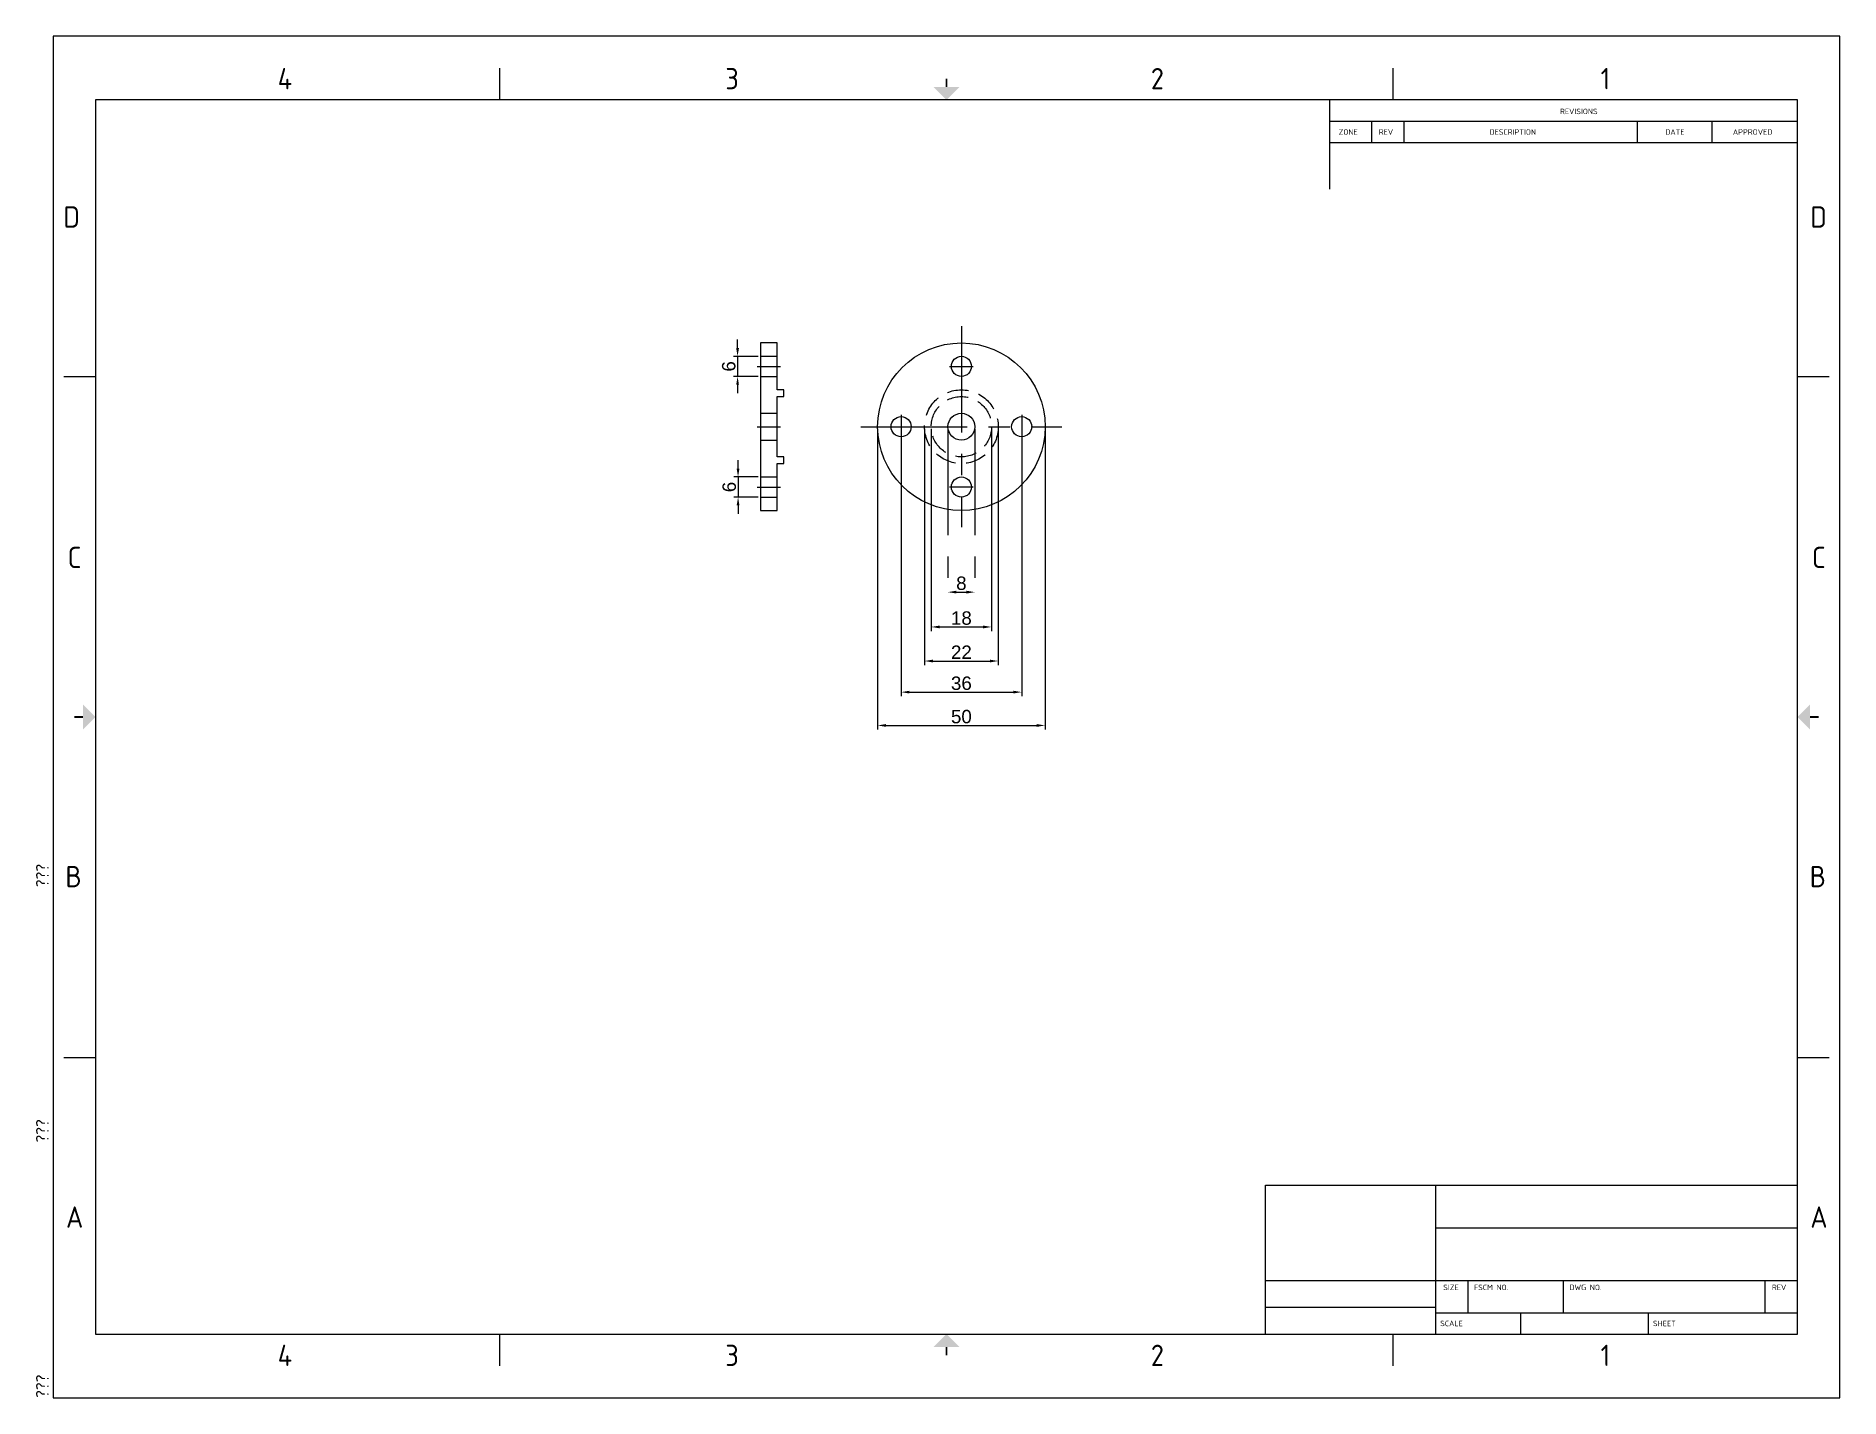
# Model space of a CAD drawing. Header units: millimetres. Extents: x -5 to 533, y 0 to 406.
import ezdxf
from ezdxf.enums import TextEntityAlignment as Align

# ---------------------------------------------------------------- set-up
doc = ezdxf.new("R2010")
doc.units = ezdxf.units.MM
doc.linetypes.add('CENTER', pattern=[50.8, 31.75, -6.35, 6.35, -6.35])
doc.linetypes.add('HIDDEN', pattern=[9.525, 6.35, -3.175])
for name, color, linetype in [('ATTRIBUTE', 7, 'Continuous'), ('FRAME', 7, 'Continuous'), ('TITLE BLOCK', 7, 'Continuous')]:
    doc.layers.add(name, color=color, linetype=linetype)
doc.styles.add('ISO', font='ISO.SHX')
doc.styles.get("Standard").update_dxf_attribs({"font": 'arial.ttf'})
doc.dimstyles.new('ISO-25', dxfattribs={"dimtxt": 2.5, "dimasz": 2.5, "dimexe": 1.25, "dimexo": 0.625, "dimtad": 1, "dimtxsty": 'Standard', "dimcen": 2.5, "dimadec": 0, "dimazin": 0, "dimtfac": 1, "dimtmove": 0, "dimatfit": 3, "dimfxl": 1, "dimarcsym": 0})

# ---------------------------------------------------------------- blocks, each defined once
blk = doc.blocks.new('*D6')
at = {"color": 0, "linetype": 'CENTER', "lineweight": -2}
for p, q in [((267.14, 289.21), (267.14, 239.21)), ((275.14, 289.21), (275.14, 239.21)), ((269.64, 240.46), (272.64, 240.46))]:
    blk.add_line(p, q, dxfattribs=at)
at = {"color": 0}
for points in [[(269.64, 240.88), (269.64, 240.05), (267.14, 240.46)], [(272.64, 240.05), (272.64, 240.88), (275.14, 240.46)]]:
    blk.add_solid(points, dxfattribs=at)
at = {"layer": 'Defpoints', "color": 0}
for p in [(267.14, 289.83), (275.14, 289.83), (275.14, 240.46)]:
    blk.add_point(p, dxfattribs=at)
at = {"color": 0, "insert": (271.14, 243.09), "char_height": 4, "attachment_point": 5}
blk.add_mtext('8', dxfattribs=at)
blk = doc.blocks.new('*D7')
at = {"color": 0, "linetype": 'Continuous', "lineweight": -2}
for p, q in [((262.14, 289.21), (262.14, 228.82)), ((280.14, 289.21), (280.14, 228.82)), ((264.64, 230.07), (277.64, 230.07))]:
    blk.add_line(p, q, dxfattribs=at)
at = {"color": 0}
for points in [[(264.64, 230.49), (264.64, 229.66), (262.14, 230.07)], [(277.64, 229.66), (277.64, 230.49), (280.14, 230.07)]]:
    blk.add_solid(points, dxfattribs=at)
at = {"layer": 'Defpoints', "color": 0}
for p in [(262.14, 289.83), (280.14, 289.83), (280.14, 230.07)]:
    blk.add_point(p, dxfattribs=at)
at = {"color": 0, "insert": (271.14, 232.7), "char_height": 4, "attachment_point": 5}
blk.add_mtext('18', dxfattribs=at)
blk = doc.blocks.new('*D8')
at = {"color": 0, "linetype": 'Continuous', "lineweight": -2}
for p, q in [((260.14, 289.21), (260.14, 218.66)), ((282.14, 289.21), (282.14, 218.66)), ((262.64, 219.91), (279.64, 219.91))]:
    blk.add_line(p, q, dxfattribs=at)
at = {"color": 0}
for points in [[(262.64, 220.32), (262.64, 219.49), (260.14, 219.91)], [(279.64, 219.49), (279.64, 220.32), (282.14, 219.91)]]:
    blk.add_solid(points, dxfattribs=at)
at = {"layer": 'Defpoints', "color": 0}
for p in [(260.14, 289.83), (282.14, 289.83), (282.14, 219.91)]:
    blk.add_point(p, dxfattribs=at)
at = {"color": 0, "insert": (271.14, 222.53), "char_height": 4, "attachment_point": 5}
blk.add_mtext('22', dxfattribs=at)
blk = doc.blocks.new('*D9')
at = {"color": 0, "lineweight": -2}
for p, q in [((253.14, 289.21), (253.14, 209.37)), ((289.14, 289.21), (289.14, 209.37)), ((255.64, 210.62), (286.64, 210.62))]:
    blk.add_line(p, q, dxfattribs=at)
at = {"color": 0}
for points in [[(255.64, 211.04), (255.64, 210.21), (253.14, 210.62)], [(286.64, 210.21), (286.64, 211.04), (289.14, 210.62)]]:
    blk.add_solid(points, dxfattribs=at)
at = {"layer": 'Defpoints', "color": 0}
for p in [(253.14, 289.83), (289.14, 289.83), (289.14, 210.62)]:
    blk.add_point(p, dxfattribs=at)
at = {"color": 0, "insert": (271.14, 213.25), "char_height": 4, "attachment_point": 5}
blk.add_mtext('36', dxfattribs=at)
blk = doc.blocks.new('*D10')
at = {"color": 0, "lineweight": -2}
for p, q in [((246.14, 289.21), (246.14, 199.43)), ((296.14, 289.21), (296.14, 199.43)), ((248.64, 200.68), (293.64, 200.68))]:
    blk.add_line(p, q, dxfattribs=at)
at = {"color": 0}
for points in [[(248.64, 201.09), (248.64, 200.26), (246.14, 200.68)], [(293.64, 200.26), (293.64, 201.09), (296.14, 200.68)]]:
    blk.add_solid(points, dxfattribs=at)
at = {"layer": 'Defpoints', "color": 0}
for p in [(246.14, 289.83), (296.14, 289.83), (296.14, 200.68)]:
    blk.add_point(p, dxfattribs=at)
at = {"color": 0, "insert": (271.14, 203.3), "char_height": 4, "attachment_point": 5}
blk.add_mtext('50', dxfattribs=at)
blk = doc.blocks.new('*D11')
at = {"color": 0, "lineweight": -2}
for p, q in [((204.33, 313.33), (204.33, 315.83)), ((210.52, 310.83), (203.08, 310.83)), ((204.33, 310.83), (204.33, 304.83)), ((210.52, 304.83), (203.08, 304.83)), ((204.33, 302.33), (204.33, 299.83))]:
    blk.add_line(p, q, dxfattribs=at)
at = {"color": 0}
for points in [[(203.91, 313.33), (204.75, 313.33), (204.33, 310.83)], [(204.75, 302.33), (203.91, 302.33), (204.33, 304.83)]]:
    blk.add_solid(points, dxfattribs=at)
at = {"layer": 'Defpoints', "color": 0}
for p in [(211.14, 310.83), (204.33, 304.83), (211.14, 304.83)]:
    blk.add_point(p, dxfattribs=at)
at = {"color": 0, "insert": (201.71, 307.83), "char_height": 4, "attachment_point": 5, "rotation": 90}
blk.add_mtext('6', dxfattribs=at)
blk = doc.blocks.new('*D12')
at = {"color": 0, "lineweight": -2}
for p, q in [((210.52, 274.83), (203.23, 274.83)), ((204.48, 277.33), (204.48, 279.83)), ((204.48, 274.83), (204.48, 268.83)), ((210.52, 268.83), (203.23, 268.83)), ((204.48, 266.33), (204.48, 263.83))]:
    blk.add_line(p, q, dxfattribs=at)
at = {"color": 0}
for points in [[(204.06, 277.33), (204.89, 277.33), (204.48, 274.83)], [(204.89, 266.33), (204.06, 266.33), (204.48, 268.83)]]:
    blk.add_solid(points, dxfattribs=at)
at = {"layer": 'Defpoints', "color": 0}
for p in [(211.14, 274.83), (204.48, 268.83), (211.14, 268.83)]:
    blk.add_point(p, dxfattribs=at)
at = {"color": 0, "insert": (201.85, 271.83), "char_height": 4, "attachment_point": 5, "rotation": 90}
blk.add_mtext('6', dxfattribs=at)
blk = doc.blocks.new('TITLE BLOCK')
at = {"layer": 'TITLE BLOCK'}
for p, q in [((15, 15.25), (15, 14.2027)), ((15, 15), (20.5, 15)), ((15.5, 14.75), (15.5, 15)), ((15.88, 14.75), (15.88, 15)), ((18.62, 14.75), (18.62, 15)), ((19.5, 14.75), (19.5, 15)), ((15, 14.75), (20.5, 14.75)), ((14.25, 2.5), (20.5, 2.5)), ((14.25, 0.75), (14.25, 2.5)), ((16.25, 0.75), (16.25, 2.5)), ((16.25, 2), (20.5, 2)), ((14.25, 1.38), (20.5, 1.38)), ((16.63, 1), (16.63, 1.38)), ((17.75, 1), (17.75, 1.38)), ((20.12, 1), (20.12, 1.38)), ((14.25, 1.065), (16.25, 1.065)), ((16.25, 1), (20.5, 1)), ((17.25, 0.75), (17.25, 1)), ((18.75, 0.75), (18.75, 1))]:
    blk.add_line(p, q, dxfattribs=at)
at = {"layer": 'ATTRIBUTE', "color": 0, "style": 'ISO', "flags": 8}
for tag, p in [('FILENAME', (-0.05, 6)), ('REVDATE', (-0.05, 3)), ('USER', (-0.05, 0))]:
    blk.add_attdef(tag, p, '', height=0.15, rotation=90, dxfattribs=at)
at = {"layer": 'TITLE BLOCK', "style": 'ISO'}
for s, p in [('REVISIONS', (17.7102, 15.0825)), ('ZONE', (15.1087, 14.8403)), ('REV', (15.5801, 14.8403)), ('DESCRIPTION', (16.882, 14.8403)), ('DATE', (18.9477, 14.8403)), ('APPROVED', (19.7414, 14.8403)), ('SIZE', (16.3379, 1.2659)), ('FSCM NO.', (16.6989, 1.2659)), ('DWG NO.', (17.821, 1.2659)), ('REV', (20.2005, 1.2659)), ('SCALE', (16.3023, 0.8425)), ('SHEET', (18.8028, 0.8425))]:
    blk.add_text(s, height=0.065, dxfattribs=at).set_placement(p)
blk = doc.blocks.new('ANSI_C')
at = {"layer": 'FRAME'}
for p, q in [((21, 16), (0, 16)), ((0, 16), (0, 0)), ((21, 0), (21, 16)), ((5.25, 15.25), (5.25, 15.625)), ((15.75, 15.25), (15.75, 15.625)), ((20.5, 15.25), (0.5, 15.25)), ((0.5, 15.25), (0.5, 0.75)), ((20.5, 0.75), (20.5, 15.25)), ((0.125, 12), (0.5, 12)), ((20.5, 12), (20.875, 12)), ((0.125, 4), (0.5, 4)), ((20.5, 4), (20.875, 4)), ((0.5, 0.75), (20.5, 0.75)), ((5.25, 0.375), (5.25, 0.75)), ((15.75, 0.375), (15.75, 0.75)), ((0, 0), (21, 0))]:
    blk.add_line(p, q, dxfattribs=at)
at = {"layer": 'FRAME', "const_width": 0.02}
for points in [[(10.5, 15.5), (10.5, 15.4)], [(0.25, 8), (0.35, 8)], [(20.75, 8), (20.65, 8)], [(10.5, 0.5), (10.5, 0.6)]]:
    blk.add_lwpolyline(points, dxfattribs=at)
at = {"layer": 'FRAME'}
for points in [[(10.35, 15.4), (10.65, 15.4), (10.5, 15.25)], [(0.35, 7.85), (0.35, 8.15), (0.5, 8)], [(20.65, 7.85), (20.65, 8.15), (20.5, 8)], [(10.35, 0.6), (10.65, 0.6), (10.5, 0.75)]]:
    blk.add_solid(points, dxfattribs=at)
at = {"linetype": 'Continuous'}
ref = blk.add_blockref('TITLE BLOCK', (0, 0), dxfattribs=at)
ref.add_attrib('USER', '???', (-0.05, 0), dxfattribs={"layer": 'ATTRIBUTE', "color": 0, "height": 0.15, "rotation": 90, "style": 'ISO'})
ref.add_attrib('REVDATE', '???', (-0.05, 3), dxfattribs={"layer": 'ATTRIBUTE', "color": 0, "height": 0.15, "rotation": 90, "style": 'ISO'})
ref.add_attrib('FILENAME', '???', (-0.05, 6), dxfattribs={"layer": 'ATTRIBUTE', "color": 0, "height": 0.15, "rotation": 90, "style": 'ISO'})
at = {"layer": 'FRAME', "style": 'ISO'}
for s, p in [('4', (2.7246, 15.5)), ('3', (7.9798, 15.5)), ('2', (12.9785, 15.5)), ('1', (18.2441, 15.5)), ('D', (0.2182, 13.875)), ('D', (20.7495, 13.875)), ('C', (0.2518, 9.875)), ('C', (20.7518, 9.875)), ('B', (0.2406, 6.125)), ('B', (20.7406, 6.125)), ('A', (0.2534, 2.125)), ('A', (20.7534, 2.125)), ('4', (2.7246, 0.5)), ('3', (7.9798, 0.5)), ('2', (12.9785, 0.5)), ('1', (18.2441, 0.5))]:
    blk.add_text(s, height=0.25, dxfattribs=at).set_placement(p, align=Align.MIDDLE_CENTER)

msp = doc.modelspace()

# ---------------------------------------------------------------- linework, layer by layer
at = {"linetype": 'CENTER'}
for p, q in [((271.142, 319.835), (271.142, 259.835)), ((210.142, 307.835), (217.142, 307.835)), ((217.142, 307.835), (217.142, 307.835)), ((267.642, 307.835), (274.642, 307.835)), ((253.142, 293.335), (253.142, 286.335)), ((289.142, 293.335), (289.142, 286.335)), ((210.142, 289.835), (217.142, 289.835)), ((241.142, 289.835), (301.142, 289.835)), ((210.142, 271.835), (217.142, 271.835)), ((274.642, 271.835), (267.642, 271.835))]:
    msp.add_line(p, q, dxfattribs=at)
for p, q in [((211.142, 314.835), (211.142, 264.835)), ((216.142, 314.835), (211.142, 314.835)), ((216.142, 300.835), (216.142, 314.835)), ((211.142, 310.835), (216.142, 310.835)), ((211.142, 304.835), (216.142, 304.835)), ((218.142, 300.835), (216.142, 300.835)), ((216.142, 280.835), (216.142, 298.835)), ((216.142, 298.835), (218.142, 298.835)), ((218.142, 298.835), (218.142, 300.835)), ((211.142, 293.835), (216.142, 293.835)), ((216.142, 293.835), (216.142, 293.835)), ((211.142, 285.835), (216.142, 285.835)), ((218.142, 280.835), (216.142, 280.835)), ((218.142, 278.835), (218.142, 280.835)), ((211.142, 274.835), (216.142, 274.835)), ((216.142, 264.835), (216.142, 278.835)), ((216.142, 278.835), (218.142, 278.835)), ((211.142, 268.835), (216.142, 268.835)), ((211.142, 264.835), (216.142, 264.835))]:
    msp.add_line(p, q)
at = {"linetype": 'Continuous'}
msp.add_circle((271.142, 289.835), 25, dxfattribs=at)
for centre, radius in [((271.142, 307.835), 3), ((253.142, 289.835), 3), ((271.142, 289.835), 4), ((289.142, 289.835), 3), ((271.142, 271.835), 3)]:
    msp.add_circle(centre, radius)
at = {"linetype": 'HIDDEN'}
for radius in [11, 9]:
    msp.add_circle((271.142, 289.835), radius, dxfattribs=at)

# ---------------------------------------------------------------- block references
at = {"xscale": 25.4, "yscale": 25.4, "zscale": 25.4}
msp.add_blockref('ANSI_C', (0, 0), dxfattribs=at)

# ---------------------------------------------------------------- dimensions: what is measured, and where the dimension line sits
for base, p1, p2, picture, middle in [((204.33, 304.835), (211.142, 310.835), (211.142, 304.835), '*D11', (201.705, 307.835)), ((204.476, 268.835), (211.142, 274.835), (211.142, 268.835), '*D12', (201.851, 271.835))]:
    dim = msp.add_linear_dim(base=base, p1=p1, p2=p2, angle=90, dimstyle='ISO-25', override={"dimtxt": 4})
    dim.commit()
    dim.dimension.update_dxf_attribs({"geometry": picture, "text_midpoint": middle})
for base, p1, p2, picture, middle in [((296.142, 200.676), (246.142, 289.835), (296.142, 289.835), '*D10', (271.142, 200.676)), ((289.142, 210.623), (253.142, 289.835), (289.142, 289.835), '*D9', (271.142, 210.623))]:
    dim = msp.add_linear_dim(base=base, p1=p1, p2=p2, dimstyle='ISO-25', override={"dimtxt": 4})
    dim.commit()
    dim.dimension.update_dxf_attribs({"geometry": picture, "text_midpoint": middle, "dimtype": 160})
at = {"linetype": 'Continuous'}
for base, p1, p2, picture, middle in [((282.142, 219.906), (260.142, 289.835), (282.142, 289.835), '*D8', (271.142, 219.906)), ((280.142, 230.074), (262.142, 289.835), (280.142, 289.835), '*D7', (271.142, 230.074))]:
    dim = msp.add_linear_dim(base=base, p1=p1, p2=p2, dimstyle='ISO-25', override={"dimtxt": 4}, dxfattribs=at)
    dim.commit()
    dim.dimension.update_dxf_attribs({"geometry": picture, "text_midpoint": middle, "dimtype": 160})
at = {"linetype": 'CENTER'}
dim = msp.add_linear_dim(base=(275.142, 240.462), p1=(267.142, 289.835), p2=(275.142, 289.835), dimstyle='ISO-25', override={"dimtxt": 4}, dxfattribs=at)
dim.commit()
dim.dimension.update_dxf_attribs({"geometry": '*D6', "text_midpoint": (271.142, 240.462), "dimtype": 160})

doc.saveas('drawing.dxf')
